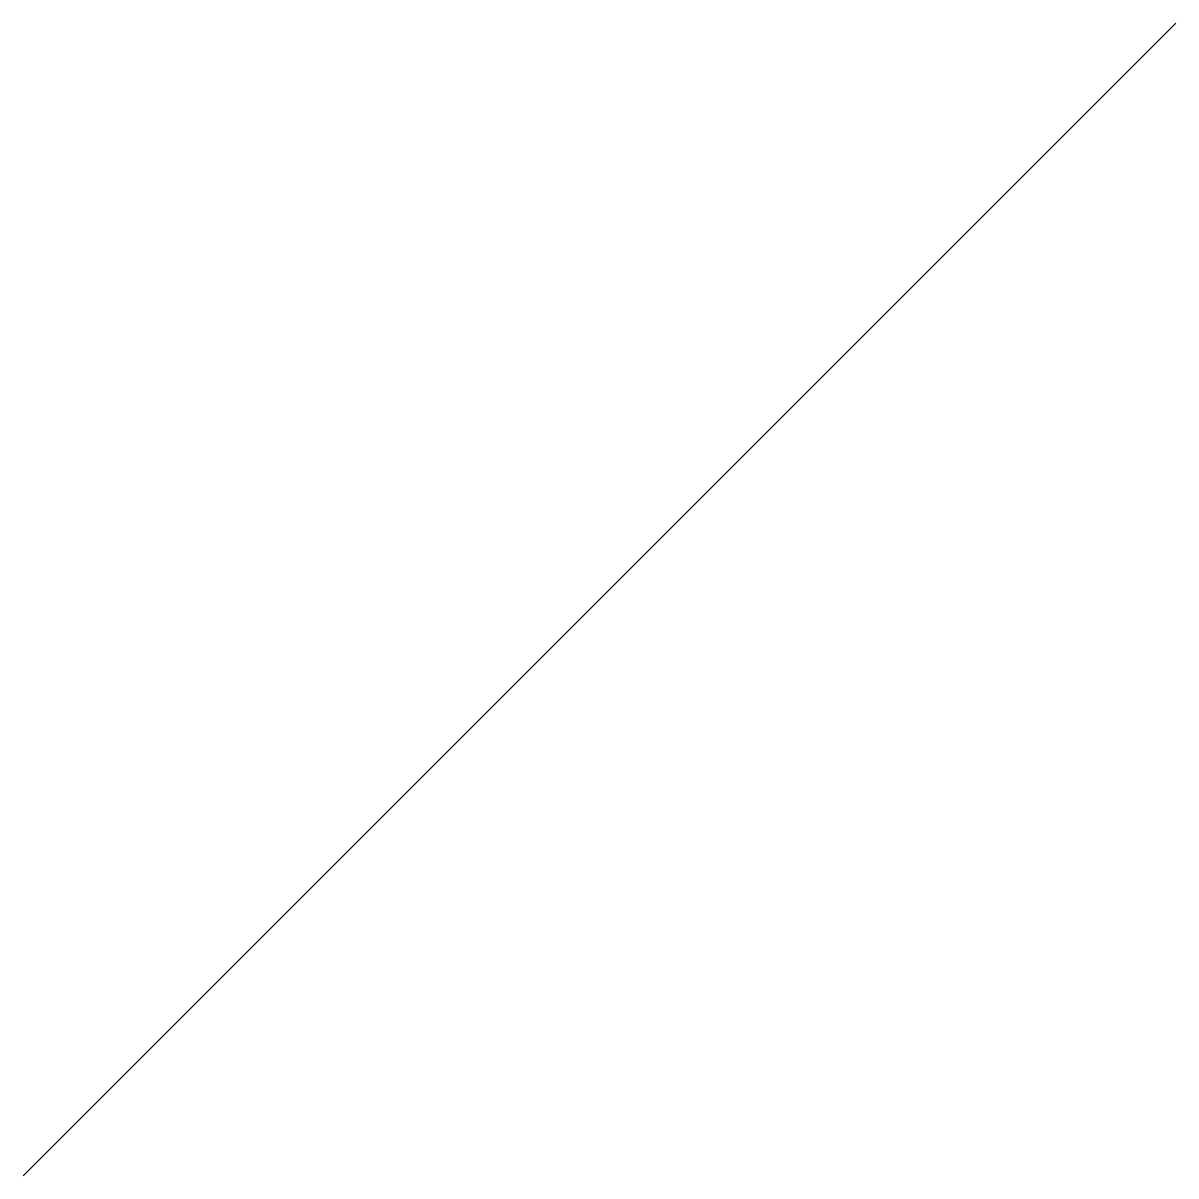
# Model space of a CAD drawing. Extents: x 0 to 10, y 0 to 10.
import ezdxf

# ---------------------------------------------------------------- set-up
doc = ezdxf.new("R2010")
doc.units = 0
doc.layers.get('0').update_dxf_attribs({"lineweight": 0})

msp = doc.modelspace()

# ---------------------------------------------------------------- linework, layer by layer
msp.add_line((0, 0), (10, 10))

doc.saveas('drawing.dxf')
